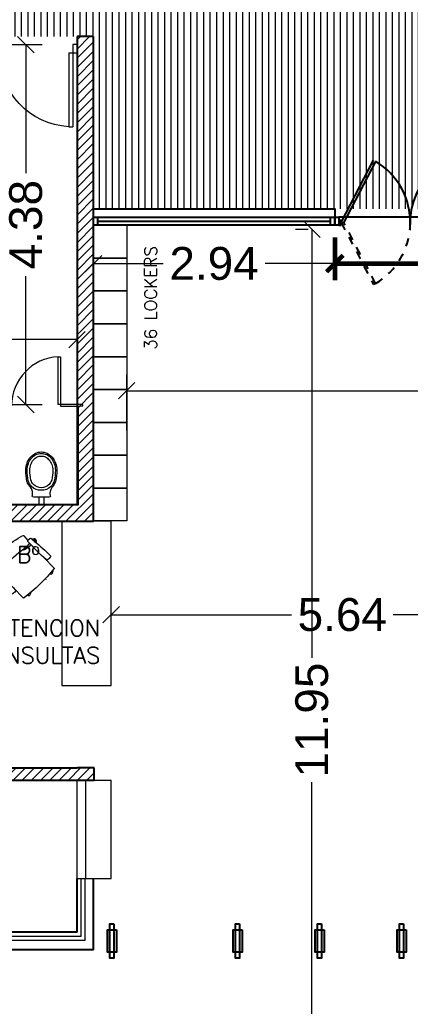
# Model space of a CAD drawing. Header units: inches. Extents: x 2 to 182, y -26 to 193.
# Drawn here: x 121.12 to 125.89, y 88.45 to 100.46 of the extents above; entities that cross this region are included whole.
import ezdxf

# ---------------------------------------------------------------- set-up
doc = ezdxf.new("R2010")
doc.units = ezdxf.units.IN
doc.header["$MEASUREMENT"] = 0
doc.linetypes.add('HIDDEN', pattern=[0.375, 0.25, -0.125])
for name, color, linetype, lineweight in [('ARQ-CARPINTERIAS', 4, 'Continuous', 9), ('IS-SANITARIOS', 6, 'Continuous', 9), ('L COTAS', 1, 'Continuous', 9), ('l gris', 9, 'Continuous', 5), ('L PANELES', 136, 'Continuous', 60), ('LAVADO MU', 10, 'Continuous', 5)]:
    doc.layers.add(name, color=color, linetype=linetype, lineweight=lineweight)
for name, color, linetype in [('ARQ-TXTS LOCAL', 3, 'Continuous'), ('FIX FOOD', 8, 'Continuous'), ('l carpinteria', 3, 'Continuous'), ('l muro', 5, 'Continuous'), ('L pisos', 8, 'Continuous'), ('l vidrio', 135, 'Continuous')]:
    doc.layers.add(name, color=color, linetype=linetype)
doc.styles.add('2mm para 1.100', font='ARIAL.TTF')
doc.styles.add('RomanS', font='romans.shx')
doc.dimstyles.new('cotas 1.100', dxfattribs={"dimscale": 2, "dimtxt": 0.2, "dimasz": 0.1, "dimexe": 0.1, "dimexo": 0.05, "dimgap": 0.05, "dimtad": 0, "dimzin": 0, "dimdsep": 46, "dimtxsty": '2mm para 1.100', "dimblk": 'OBLIQUE', "dimcen": 0.09, "dimclrd": 256, "dimclre": 256, "dimclrt": 256, "dimaunit": 1, "dimadec": 3, "dimazin": 0, "dimtfac": 1, "dimtofl": 0, "dimtmove": 2, "dimatfit": 3, "dimfxl": 0, "dimtolj": 1, "dimtzin": 0, "dimlwd": -1, "dimlwe": -1, "dimarcsym": 0})

# ---------------------------------------------------------------- blocks, each defined once
blk = doc.blocks.new('SE-PM01$0$P3')
for p, q in [((7, 19.56), (6.1, 19.56)), ((6.1, 19.509), (6.1, 19.56)), ((7, 19.509), (7, 19.56))]:
    blk.add_line(p, q)
at = {"ltscale": 200}
blk.add_line((7, 19.509), (6.1, 19.509), dxfattribs=at)
for points in [[(7.1, 19.61), (7.1, 19.56), (7, 19.56), (7, 19.61)], [(7.1, 18.66), (7.1, 18.61), (7, 18.61), (7, 18.66)]]:
    blk.add_lwpolyline(points, close=True, dxfattribs=at)
blk.add_arc((7, 19.56), 0.9, 183.2763, 270, dxfattribs=at)
blk = doc.blocks.new('_Oblique')
at = {"color": 0, "linetype": 'ByBlock', "lineweight": -2}
blk.add_line((-0.5, -0.5), (0.5, 0.5), dxfattribs=at)
blk = doc.blocks.new('*D239')
at = {"layer": 'Defpoints', "color": 0}
for p in [(122.429, 95.947), (122.429, 95.362), (144.886, 93.728)]:
    blk.add_point(p, dxfattribs=at)
at = {"layer": 'L COTAS'}
for p, q in [((122.429, 95.462), (122.429, 96.147)), ((144.886, 93.828), (144.886, 96.147)), ((122.429, 95.947), (132.879, 95.947)), ((144.886, 95.947), (134.435, 95.947))]:
    blk.add_line(p, q, dxfattribs=at)
at = {"layer": 'L COTAS', "xscale": 0.2, "yscale": 0.2, "zscale": 0.2, "rotation": 180}
blk.add_blockref('_Oblique', (122.429, 95.947), dxfattribs=at)
at = {"layer": 'L COTAS', "xscale": 0.2, "yscale": 0.2, "zscale": 0.2}
blk.add_blockref('_Oblique', (144.886, 95.947), dxfattribs=at)
at = {"layer": 'L COTAS', "insert": (133.657, 95.947), "char_height": 0.4, "attachment_point": 5, "style": '2mm para 1.100'}
blk.add_mtext('\\A1;22.46', dxfattribs=at)
blk = doc.blocks.new('*D308')
at = {"layer": 'Defpoints', "color": 0}
for p in [(124.965, 97.912), (124.965, 97.495), (122.024, 97.062)]:
    blk.add_point(p, dxfattribs=at)
at = {"layer": 'L COTAS'}
for p, q in [((124.965, 97.812), (124.965, 97.295)), ((122.024, 97.162), (122.024, 97.695)), ((122.024, 97.495), (122.872, 97.495)), ((124.965, 97.495), (124.116, 97.495))]:
    blk.add_line(p, q, dxfattribs=at)
at = {"layer": 'L COTAS', "xscale": 0.2, "yscale": 0.2, "zscale": 0.2, "rotation": 180}
blk.add_blockref('_Oblique', (122.024, 97.495), dxfattribs=at)
at = {"layer": 'L COTAS', "xscale": 0.2, "yscale": 0.2, "zscale": 0.2}
blk.add_blockref('_Oblique', (124.965, 97.495), dxfattribs=at)
at = {"layer": 'L COTAS', "insert": (123.494, 97.495), "char_height": 0.4, "attachment_point": 5, "style": '2mm para 1.100'}
blk.add_mtext('\\A1;2.94', dxfattribs=at)
blk = doc.blocks.new('*D440')
at = {"layer": 'Defpoints', "color": 0}
for p in [(124.965, 97.912), (128.472, 97.962), (128.472, 97.495)]:
    blk.add_point(p, dxfattribs=at)
at = {"layer": 'L PANELES'}
for p, q in [((124.965, 97.812), (124.965, 97.295)), ((128.472, 97.862), (128.472, 97.295)), ((124.965, 97.495), (126.138, 97.495)), ((128.472, 97.495), (127.299, 97.495))]:
    blk.add_line(p, q, dxfattribs=at)
at = {"layer": 'L PANELES', "xscale": 0.2, "yscale": 0.2, "zscale": 0.2, "rotation": 180}
blk.add_blockref('_Oblique', (124.965, 97.495), dxfattribs=at)
at = {"layer": 'L PANELES', "xscale": 0.2, "yscale": 0.2, "zscale": 0.2}
blk.add_blockref('_Oblique', (128.472, 97.495), dxfattribs=at)
at = {"layer": 'L PANELES', "insert": (126.719, 97.495), "char_height": 0.4, "attachment_point": 5, "style": '2mm para 1.100'}
blk.add_mtext('\\A1;3.51', dxfattribs=at)
blk = doc.blocks.new('*D310')
at = {"layer": 'Defpoints', "color": 0}
for p in [(122.239, 93.22), (122.239, 93.22), (127.876, 93.22)]:
    blk.add_point(p, dxfattribs=at)
at = {"layer": 'L COTAS'}
for p, q in [((122.239, 93.32), (122.239, 93.42)), ((127.876, 93.32), (127.876, 93.42)), ((122.239, 93.22), (124.439, 93.22)), ((127.876, 93.22), (125.676, 93.22))]:
    blk.add_line(p, q, dxfattribs=at)
at = {"layer": 'L COTAS', "xscale": 0.2, "yscale": 0.2, "zscale": 0.2, "rotation": 180}
blk.add_blockref('_Oblique', (122.239, 93.22), dxfattribs=at)
at = {"layer": 'L COTAS', "xscale": 0.2, "yscale": 0.2, "zscale": 0.2}
blk.add_blockref('_Oblique', (127.876, 93.22), dxfattribs=at)
at = {"layer": 'L COTAS', "insert": (125.057, 93.22), "char_height": 0.4, "attachment_point": 5, "style": '2mm para 1.100'}
blk.add_mtext('\\A1;5.64', dxfattribs=at)
blk = doc.blocks.new('*D311')
at = {"layer": 'Defpoints', "color": 0}
for p in [(124.74, 97.912), (124.687, 85.964), (124.74, 85.964)]:
    blk.add_point(p, dxfattribs=at)
at = {"layer": 'L COTAS'}
for p, q in [((124.64, 97.912), (124.487, 97.912)), ((124.687, 97.912), (124.687, 92.696)), ((124.687, 85.964), (124.687, 91.181)), ((124.64, 85.964), (124.487, 85.964))]:
    blk.add_line(p, q, dxfattribs=at)
at = {"layer": 'L COTAS', "xscale": 0.2, "yscale": 0.2, "zscale": 0.2}
for p, rotation in [((124.687, 97.912), 90), ((124.687, 85.964), 270)]:
    blk.add_blockref('_Oblique', p, dxfattribs=dict(at, rotation=rotation))
at = {"layer": 'L COTAS', "insert": (124.687, 91.938), "char_height": 0.4, "attachment_point": 5, "rotation": 90, "style": '2mm para 1.100'}
blk.add_mtext('\\A1;11.95', dxfattribs=at)
blk = doc.blocks.new('HLHLHL')
at = {"linetype": 'ByBlock'}
for p, q in [((-0.151, 0.684), (-0.125, 0.727)), ((-0.102, 0.713), (-0.125, 0.727)), ((-0.053, 0.705), (-0.075, 0.726)), ((-0.004, 0.758), (-0.051, 0.701)), ((-0.15, 0.678), (-0.149, 0.676)), ((-0.147, 0.683), (-0.145, 0.679)), ((-0.143, 0.686), (-0.141, 0.682)), ((-0.138, 0.688), (-0.137, 0.685)), ((-0.251, 0.491), (-0.37, 0.369)), ((0.385, 0.379), (0.323, 0.325)), ((-0.35, 0.332), (-0.358, 0.328)), ((-0.358, 0.328), (-0.342, 0.293)), ((-0.324, 0.302), (-0.342, 0.293)), ((0.317, 0.238), (0.313, 0.24)), ((0.316, 0.23), (0.358, 0.257)), ((0.319, 0.243), (0.316, 0.244)), ((0.319, 0.328), (0.356, 0.293)), ((-0.274, 0.228), (-0.275, 0.229)), ((0.006, 0.003), (0.125, 0.125)), ((0.309, 0.231), (0.307, 0.232)), ((0.314, 0.234), (0.31, 0.236)), ((-0.087, 0.066), (-0.072, 0.031)), ((-0.053, 0.039), (-0.072, 0.031))]:
    blk.add_line(p, q, dxfattribs=at)
for centre, radius, start, end in [((-0.061, 0.658), 0.1, 139.913, 157.8107), ((-0.13, 0.716), 0.01, 70.9579, 139.913), ((-0.438, 1.084), 0.5, 307.4415, 314.245), ((-0.082, 0.719), 0.01, 45.7661, 134.245), ((0.003, 0.751), 0.01, 63.9819, 140.9851), ((-0.364, -0.001), 0.848, 27.5503, 63.9819), ((1.005, -0.8), 1.873, 127.4415, 135.3742), ((-2.967, 3.386), 3.97, 312.6476, 317.2374), ((-0.136, 0.673), 0.02, 68.1417, 187.5755), ((-0.144, 0.692), 0.01, 157.8107, 226.7658), ((0.166, 0.906), 0.365, 224.8604, 240.9853), ((0.093, 0.758), 0.185, 207.7598, 237.0749), ((-0.06, 0.697), 0.01, 317.2374, 45.7661), ((-0.467, -0.107), 0.845, 34.4573, 57.0749), ((-0.321, 0.509), 0.01, 135.3742, 213.2335), ((-0.225, 0.572), 0.125, 213.2335, 238.6825), ((-0.002, 0.604), 0.02, 240.9853, 315.7661), ((-0.363, 0.362), 0.01, 135.7661, 219.4478), ((-0.285, 0.473), 0.01, 238.6825, 312.6476), ((0.231, 0.377), 0.02, 135.7661, 210.5469), ((0.528, 0.552), 0.365, 210.5469, 226.6718), ((0.382, 0.476), 0.185, 214.4573, 243.7724), ((1.409, 1.82), 2.304, 219.4478, 232.0844), ((-0.347, 0.331), 0.01, 141.8064, 193.2817), ((-0.332, 0.3), 0.01, 217.4738, 286.4289), ((-0.358, 0.387), 0.1, 286.4289, 293.2788), ((3.092, -2.513), 3.97, 134.2948, 138.8846), ((-1.199, 1.346), 1.873, 316.158, 324.0907), ((-1.199, 1.346), 1.873, 316.158, 324.0907), ((0.304, 0.245), 0.02, 263.9567, 23.3905), ((0.723, -0.046), 0.5, 137.2872, 144.0907), ((0.287, 0.32), 0.1, 293.7215, 311.6192), ((0.347, 0.252), 0.01, 311.6192, 20.5743), ((0.323, 0.237), 0.01, 224.7664, 293.7215), ((-0.062, 0.037), 0.01, 214.9579, 283.913), ((-0.084, 0.125), 0.1, 283.913, 292.8054), ((-0.001, 0.01), 0.01, 232.0844, 315.7661), ((0.108, 0.091), 0.01, 138.8846, 212.8497), ((0.205, 0.153), 0.125, 212.8497, 238.2987)]:
    blk.add_arc(centre, radius, start, end, dxfattribs=at)
blk = doc.blocks.new('Inodoro')
for p, q in [((626.156, 117.888), (626.341, 117.888)), ((626.219, 117.888), (626.219, 117.797)), ((626.279, 117.888), (626.279, 117.797))]:
    blk.add_line(p, q)
for points in [[(626.248, 118.421, 0.114233), (626.185, 118.406, 0.103679), (626.128, 118.362, 0.091573), (626.091, 118.297, 0.084524), (626.077, 118.216, 0.050698), (626.09, 118.087, 0.096685), (626.129, 118.018, 0.193549), (626.249, 117.971, 0.193549), (626.368, 118.018, 0.096685), (626.407, 118.087, 0.050698), (626.42, 118.216, 0.084524), (626.406, 118.297, 0.091573), (626.369, 118.362, 0.103679), (626.312, 118.406, 0.114233), (626.249, 118.421)], [(626.248, 118.388, 0.114233), (626.199, 118.377, 0.103679), (626.153, 118.341, 0.091573), (626.121, 118.286, 0.084532), (626.109, 118.216, 0.049852), (626.121, 118.096, 0.091573), (626.153, 118.041, 0.190851), (626.249, 118.003, 0.190851), (626.344, 118.041, 0.091573), (626.376, 118.096, 0.049852), (626.388, 118.216, 0.084532), (626.376, 118.286, 0.091573), (626.344, 118.341, 0.103679), (626.298, 118.377, 0.114233), (626.249, 118.388)]]:
    blk.add_lwpolyline(points, format="xyb")
for centre, radius, start, end in [((626.248, 118.278), 0.16, 90, 116.0672), ((626.249, 118.278), 0.16, 63.9328, 90), ((626.286, 118.228), 0.224, 139.7441, 160.6726), ((626.263, 118.248), 0.194, 116.0672, 139.7441), ((626.234, 118.248), 0.194, 40.2559, 63.9328), ((626.211, 118.228), 0.224, 19.3274, 40.2559), ((626.322, 118.216), 0.262, 160.6726, 180), ((626.697, 118.216), 0.638, 179.974, 192.3597), ((626.175, 118.216), 0.262, 0, 19.3274), ((625.8, 118.216), 0.638, 347.6403, 0.026), ((626.286, 118.153), 0.224, 199.3274, 220.2559), ((626.211, 118.153), 0.224, 319.7441, 340.6726), ((626.019, 117.935), 0.12, 345.846, 37.6011), ((626.478, 117.935), 0.12, 142.3989, 194.154), ((626.156, 117.908), 0.02, 188.0487, 271.2546), ((626.341, 117.908), 0.02, 268.7454, 351.9513)]:
    blk.add_arc(centre, radius, start, end)
blk = doc.blocks.new('*D486')
at = {"layer": 'Defpoints', "color": 0}
for p in [(120.823, 100.161), (120.888, 95.78), (121.199, 95.78)]:
    blk.add_point(p, dxfattribs=at)
at = {"layer": 'L COTAS'}
for p, q in [((120.923, 100.161), (121.399, 100.161)), ((121.199, 100.161), (121.199, 98.598)), ((121.199, 95.78), (121.199, 97.342)), ((120.988, 95.78), (121.399, 95.78))]:
    blk.add_line(p, q, dxfattribs=at)
at = {"layer": 'L COTAS', "xscale": 0.2, "yscale": 0.2, "zscale": 0.2}
for p, rotation in [((121.199, 100.161), 90), ((121.199, 95.78), 270)]:
    blk.add_blockref('_Oblique', p, dxfattribs=dict(at, rotation=rotation))
at = {"layer": 'L COTAS', "insert": (121.199, 97.97), "char_height": 0.4, "attachment_point": 5, "rotation": 90, "style": '2mm para 1.100'}
blk.add_mtext('\\A1;4.38', dxfattribs=at)
blk = doc.blocks.new('*D487')
at = {"layer": 'Defpoints', "color": 0}
for p in [(117.661, 96.856), (121.823, 96.856), (121.823, 96.57)]:
    blk.add_point(p, dxfattribs=at)
at = {"layer": 'L COTAS'}
for p, q in [((117.661, 96.756), (117.661, 96.37)), ((121.823, 96.756), (121.823, 96.37)), ((117.661, 96.57), (119.34, 96.57)), ((121.823, 96.57), (120.595, 96.57))]:
    blk.add_line(p, q, dxfattribs=at)
at = {"layer": 'L COTAS', "xscale": 0.2, "yscale": 0.2, "zscale": 0.2, "rotation": 180}
blk.add_blockref('_Oblique', (117.661, 96.57), dxfattribs=at)
at = {"layer": 'L COTAS', "xscale": 0.2, "yscale": 0.2, "zscale": 0.2}
blk.add_blockref('_Oblique', (121.823, 96.57), dxfattribs=at)
at = {"layer": 'L COTAS', "insert": (119.967, 96.57), "char_height": 0.4, "attachment_point": 5, "style": '2mm para 1.100'}
blk.add_mtext('\\A1;4.16', dxfattribs=at)

msp = doc.modelspace()

# ---------------------------------------------------------------- hatches: boundary and pattern name
at = {"layer": 'l gris'}
h = msp.add_hatch(dxfattribs=at)
h.set_pattern_fill('LINE', color=256, scale=0.025, angle=90)
h.set_pattern_definition([(90, (-3695.75926, -725.47721), (-0.079375, 5e-18), [])])
h.paths.add_polyline_path([(113.298, 101.161), (142.298, 101.161), (142.317, 100.966), (142.374, 100.778), (142.467, 100.605), (142.591, 100.454), (142.743, 100.329), (142.916, 100.237), (143.103, 100.18), (143.298, 100.161), (157.059, 100.161), (157.104, 98.162), (122.023, 98.162), (122.023, 100.261), (113.298, 100.261)])
at = {"layer": 'LAVADO MU'}
h = msp.add_hatch(dxfattribs=at)
h.set_pattern_fill('ANSI31', color=256, scale=0.025)
h.set_pattern_definition([(45, (-3334.64458, -726.38035), (-0.0561266008, 0.0561266008), [])])
h.paths.add_polyline_path([(118.132, 100.261), (116.989, 100.261), (116.989, 100.061), (117.461, 100.061), (117.461, 94.56), (113.298, 94.56), (113.298, 94.36), (118.602, 94.36), (118.602, 92.76), (117.452, 92.76), (117.452, 92.357), (117.552, 92.357), (117.552, 92.61), (118.105, 92.61), (120.302, 92.61), (120.302, 92.357), (120.413, 92.357), (120.413, 92.76), (118.752, 92.76), (118.752, 94.36), (120.323, 94.36), (120.323, 93.543), (120.423, 93.543), (120.423, 94.36), (122.023, 94.36), (122.023, 100.261), (121.823, 100.261), (121.823, 94.56), (117.661, 94.56), (117.661, 100.061), (118.132, 100.061)])
h = msp.add_hatch(dxfattribs=at)
h.set_pattern_fill('ANSI31', color=256, scale=0.025)
h.set_pattern_definition([(45, (-3331.92081, -733.57349), (-0.0561266008, 0.0561266008), [])])
h.paths.add_polyline_path([(122.031, 91.357), (118.961, 91.357), (118.961, 91.207), (119.135, 91.207), (119.207, 91.207), (119.407, 91.207), (122.031, 91.207)])

# ---------------------------------------------------------------- linework, layer by layer
at = {"layer": 'FIX FOOD'}
for p, q in [((122.193, 89.383), (122.303, 89.383)), ((123.725, 89.383), (123.835, 89.383)), ((124.725, 89.383), (124.835, 89.383)), ((124.725, 89.113), (124.725, 89.383)), ((124.755, 89.038), (124.755, 89.458)), ((125.725, 89.383), (125.835, 89.383)), ((125.725, 89.113), (125.725, 89.383)), ((125.755, 89.038), (125.755, 89.458))]:
    msp.add_line(p, q, dxfattribs=at)
at = {"layer": 'FIX FOOD', "elevation": 0}
for points in [[(122.303, 89.383), (122.303, 89.113), (122.193, 89.113), (122.193, 89.383)], [(122.273, 89.458), (122.273, 89.038), (122.223, 89.038), (122.223, 89.458)], [(123.835, 89.383), (123.835, 89.113), (123.725, 89.113), (123.725, 89.383)], [(123.805, 89.458), (123.805, 89.038), (123.755, 89.038), (123.755, 89.458)], [(124.835, 89.383), (124.835, 89.113), (124.725, 89.113), (124.725, 89.383)], [(124.805, 89.458), (124.805, 89.038), (124.755, 89.038), (124.755, 89.458)], [(125.835, 89.383), (125.835, 89.113), (125.725, 89.113), (125.725, 89.383)], [(125.805, 89.458), (125.805, 89.038), (125.755, 89.038), (125.755, 89.458)]]:
    msp.add_lwpolyline(points, close=True, dxfattribs=at)
at = {"layer": 'IS-SANITARIOS'}
for p, q in [((121.639, 94.36), (121.639, 92.357)), ((122.239, 94.36), (122.023, 94.36)), ((122.239, 92.357), (122.239, 94.36)), ((121.639, 92.357), (122.239, 92.357)), ((121.823, 90.007), (121.823, 91.207)), ((121.823, 91.207), (122.239, 91.207)), ((121.931, 90.007), (121.931, 91.207)), ((122.239, 90.007), (122.239, 91.207)), ((121.823, 90.007), (122.239, 90.007)), ((121.873, 89.304), (121.873, 90.007)), ((121.923, 89.254), (121.923, 90.007)), ((121.873, 89.304), (117.961, 89.304)), ((121.923, 89.254), (117.961, 89.254))]:
    msp.add_line(p, q, dxfattribs=at)
for points in [[(122.029, 97.962), (122.429, 97.962), (122.429, 97.562), (122.029, 97.562), (122.029, 97.962)], [(122.029, 97.562), (122.429, 97.562), (122.429, 97.162), (122.029, 97.162), (122.029, 97.562)], [(122.029, 97.162), (122.429, 97.162), (122.429, 96.762), (122.029, 96.762), (122.029, 97.162)], [(122.029, 96.762), (122.429, 96.762), (122.429, 96.362), (122.029, 96.362), (122.029, 96.762)], [(122.029, 96.362), (122.429, 96.362), (122.429, 95.962), (122.029, 95.962), (122.029, 96.362)], [(122.029, 95.962), (122.429, 95.962), (122.429, 95.562), (122.029, 95.562), (122.029, 95.962)], [(122.029, 95.562), (122.429, 95.562), (122.429, 95.162), (122.029, 95.162), (122.029, 95.562)], [(122.029, 95.162), (122.429, 95.162), (122.429, 94.762), (122.029, 94.762), (122.029, 95.162)], [(122.029, 94.762), (122.429, 94.762), (122.429, 94.362), (122.029, 94.362), (122.029, 94.762)]]:
    msp.add_lwpolyline(points, dxfattribs=at)
for points in [[(121.593, 95.78), (121.593, 96.361), (121.623, 96.361), (121.623, 95.78)], [(121.843, 94.56), (121.843, 95.76), (121.893, 95.762), (121.893, 95.78), (121.623, 95.78), (121.623, 95.76), (121.823, 95.76), (121.823, 94.56)]]:
    msp.add_lwpolyline(points, close=True, dxfattribs=at)
msp.add_arc((121.624, 95.762), 0.6, 92.8778, 179.9961, dxfattribs=at)
at = {"layer": 'l carpinteria', "ltscale": 10}
for p, q in [((125.044, 97.996), (125.438, 98.753)), ((125.464, 98.74), (125.069, 97.983)), ((125.015, 98.026), (125.015, 98.026)), ((125.015, 98.026), (125.044, 98.026)), ((125.015, 98.012), (125.021, 98.012)), ((125.021, 98.02), (125.021, 98.012)), ((125.021, 98.02), (125.038, 98.02)), ((125.038, 98.01), (125.038, 98.02)), ((125.044, 98.026), (125.044, 98.016)), ((125.044, 98.016), (125.044, 98.016)), ((125.015, 97.977), (125.021, 97.977)), ((125.015, 97.962), (125.044, 97.962)), ((125.021, 97.968), (125.021, 97.977)), ((125.021, 97.968), (125.038, 97.968)), ((125.038, 98.01), (125.038, 97.993)), ((125.038, 98.01), (125.038, 98.01)), ((125.038, 97.968), (125.038, 97.993)), ((125.038, 97.993), (125.038, 97.993)), ((125.069, 97.983), (125.044, 97.996)), ((125.044, 97.962), (125.044, 97.987)), ((125.044, 97.987), (125.044, 97.987))]:
    msp.add_line(p, q, dxfattribs=at)
at = {"layer": 'l carpinteria', "linetype": 'HIDDEN', "ltscale": 0.4}
for p, q in [((125.044, 97.996), (125.438, 97.24)), ((125.464, 97.253), (125.076, 97.996))]:
    msp.add_line(p, q, dxfattribs=at)
at = {"layer": 'l carpinteria', "linetype": 'HIDDEN', "ltscale": 0.3}
msp.add_line((125.464, 97.253), (125.438, 97.24), dxfattribs=at)
at = {"layer": 'l carpinteria', "ltscale": 10}
for points in [[(122.024, 98.062), (122.074, 98.062), (122.074, 97.962), (122.024, 97.962)], [(124.915, 98.062), (124.965, 98.062), (124.965, 97.962), (124.915, 97.962)], [(124.965, 98.062), (125.015, 98.062), (125.015, 97.962), (124.965, 97.962)]]:
    msp.add_lwpolyline(points, close=True, dxfattribs=at)
for centre, start, end in [((125.022, 97.996), 358.2799, 59.2672), ((126.751, 97.996), 120.7328, 181.7201)]:
    msp.add_arc(centre, 0.865, start, end, dxfattribs=at)
at = {"layer": 'l carpinteria', "linetype": 'HIDDEN', "ltscale": 0.4}
msp.add_arc((125.022, 97.996), 0.865, 300.7328, 358.222, dxfattribs=at)
at = {"layer": 'l carpinteria', "ltscale": 10}
for points in [[(125.021, 98.012), (125.015, 98.012), (125.021, 98.02), (125.015, 98.026)], [(125.021, 98.02), (125.015, 98.026), (125.038, 98.02), (125.044, 98.026)], [(125.038, 98.02), (125.044, 98.026), (125.038, 98.01), (125.044, 98.016)], [(125.038, 98.01), (125.044, 98.016), (125.038, 97.993), (125.044, 97.987)], [(125.038, 98.01), (125.044, 98.016), (125.038, 98.01), (125.044, 98.016)], [(125.021, 97.968), (125.015, 97.962), (125.021, 97.977), (125.015, 97.977)], [(125.038, 97.968), (125.044, 97.962), (125.021, 97.968), (125.015, 97.962)], [(125.038, 97.993), (125.044, 97.987), (125.038, 97.968), (125.044, 97.962)], [(125.038, 97.993), (125.044, 97.987), (125.038, 97.993), (125.044, 97.987)]]:
    msp.add_solid(points, dxfattribs=at)
at = {"layer": 'l muro'}
for p, q in [((122.023, 100.261), (121.823, 100.261)), ((121.823, 100.261), (121.823, 94.56)), ((122.023, 94.36), (122.023, 100.261)), ((121.823, 94.56), (117.66, 94.56)), ((120.423, 94.36), (122.023, 94.36)), ((118.961, 91.357), (121.823, 91.357)), ((122.031, 91.357), (121.823, 91.357)), ((122.031, 91.207), (122.031, 91.357)), ((118.961, 91.207), (122.031, 91.207)), ((121.823, 89.354), (121.823, 90.007)), ((122.023, 89.139), (122.023, 90.007)), ((121.823, 89.354), (117.961, 89.354)), ((122.023, 89.139), (114.298, 89.139))]:
    msp.add_line(p, q, dxfattribs=at)
msp.add_lwpolyline([(122.024, 98.162), (124.965, 98.162), (124.965, 97.962), (122.024, 97.962)], close=True, dxfattribs=at)
at = {"layer": 'L pisos'}
msp.add_line((128.472, 98.062), (125.015, 98.062), dxfattribs=at)
at = {"layer": 'l vidrio'}
for p, q in [((122.074, 98.062), (124.915, 98.062)), ((122.074, 98.012), (124.915, 98.012))]:
    msp.add_line(p, q, dxfattribs=at)

# ---------------------------------------------------------------- block references
at = {"layer": 'ARQ-CARPINTERIAS', "xscale": -1, "rotation": 270.0000000000521}
msp.add_blockref('SE-PM01$0$P3', (102.213, 93.061), dxfattribs=at)
at = {"layer": 'IS-SANITARIOS', "xscale": -1}
msp.add_blockref('Inodoro', (747.636, -23.236), dxfattribs=at)
at = {"layer": 'IS-SANITARIOS', "xscale": -1, "rotation": 359.9999999487576}
msp.add_blockref('HLHLHL', (121.172, 93.423), dxfattribs=at)

# ---------------------------------------------------------------- texts
at = {"layer": 'ARQ-TXTS LOCAL', "insert": (122.796, 97.711), "char_height": 0.15, "width": 2.99729, "attachment_point": 9, "rotation": 90, "style": 'RomanS'}
msp.add_mtext('36 LOCKERS', dxfattribs=at)
at = {"layer": 'ARQ-TXTS LOCAL', "char_height": 0.2, "attachment_point": 9, "style": 'RomanS'}
for s, insert in [('Bº', (121.366, 93.853)), ('ATENCION CONSULTAS', (122.106, 92.626))]:
    msp.add_mtext_dynamic_manual_height_columns(s, width=2.67165, gutter_width=1.15, heights=[0], dxfattribs=dict(at, insert=insert))

# ---------------------------------------------------------------- dimensions: what is measured, and where the dimension line sits
at = {"layer": 'L COTAS'}
for base, p1, p2, picture, middle in [((121.199, 95.78), (120.823, 100.161), (120.888, 95.78), '*D486', (121.199, 97.97)), ((124.687, 85.964), (124.74, 97.912), (124.74, 85.964), '*D311', (124.687, 91.938))]:
    dim = msp.add_linear_dim(base=base, p1=p1, p2=p2, angle=90, dimstyle='cotas 1.100', override={"dimfxl": 0.1, "dimarcsym": 1}, dxfattribs=at)
    dim.commit()
    dim.dimension.update_dxf_attribs({"geometry": picture, "text_midpoint": middle})
for base, p1, p2, picture, middle in [((124.965, 97.495), (122.024, 97.062), (124.965, 97.912), '*D308', (123.494, 97.495)), ((122.429, 95.947), (144.886, 93.728), (122.429, 95.362), '*D239', (133.657, 95.947)), ((122.239, 93.22), (127.876, 93.22), (122.239, 93.22), '*D310', (125.057, 93.22))]:
    dim = msp.add_linear_dim(base=base, p1=p1, p2=p2, dimstyle='cotas 1.100', override={"dimfxl": 0.1, "dimarcsym": 1}, dxfattribs=at)
    dim.commit()
    dim.dimension.update_dxf_attribs({"geometry": picture, "text_midpoint": middle})
dim = msp.add_linear_dim(base=(121.823, 96.57), p1=(117.661, 96.856), p2=(121.823, 96.856), dimstyle='cotas 1.100', override={"dimfxl": 0.1, "dimarcsym": 1}, dxfattribs=at)
dim.commit()
dim.dimension.update_dxf_attribs({"geometry": '*D487', "text_midpoint": (119.967, 96.57), "dimtype": 160})
at = {"layer": 'L PANELES'}
dim = msp.add_linear_dim(base=(128.472, 97.495), p1=(124.965, 97.912), p2=(128.472, 97.962), dimstyle='cotas 1.100', override={"dimarcsym": 1}, dxfattribs=at)
dim.commit()
dim.dimension.update_dxf_attribs({"geometry": '*D440', "text_midpoint": (126.719, 97.495)})

doc.saveas('drawing.dxf')
